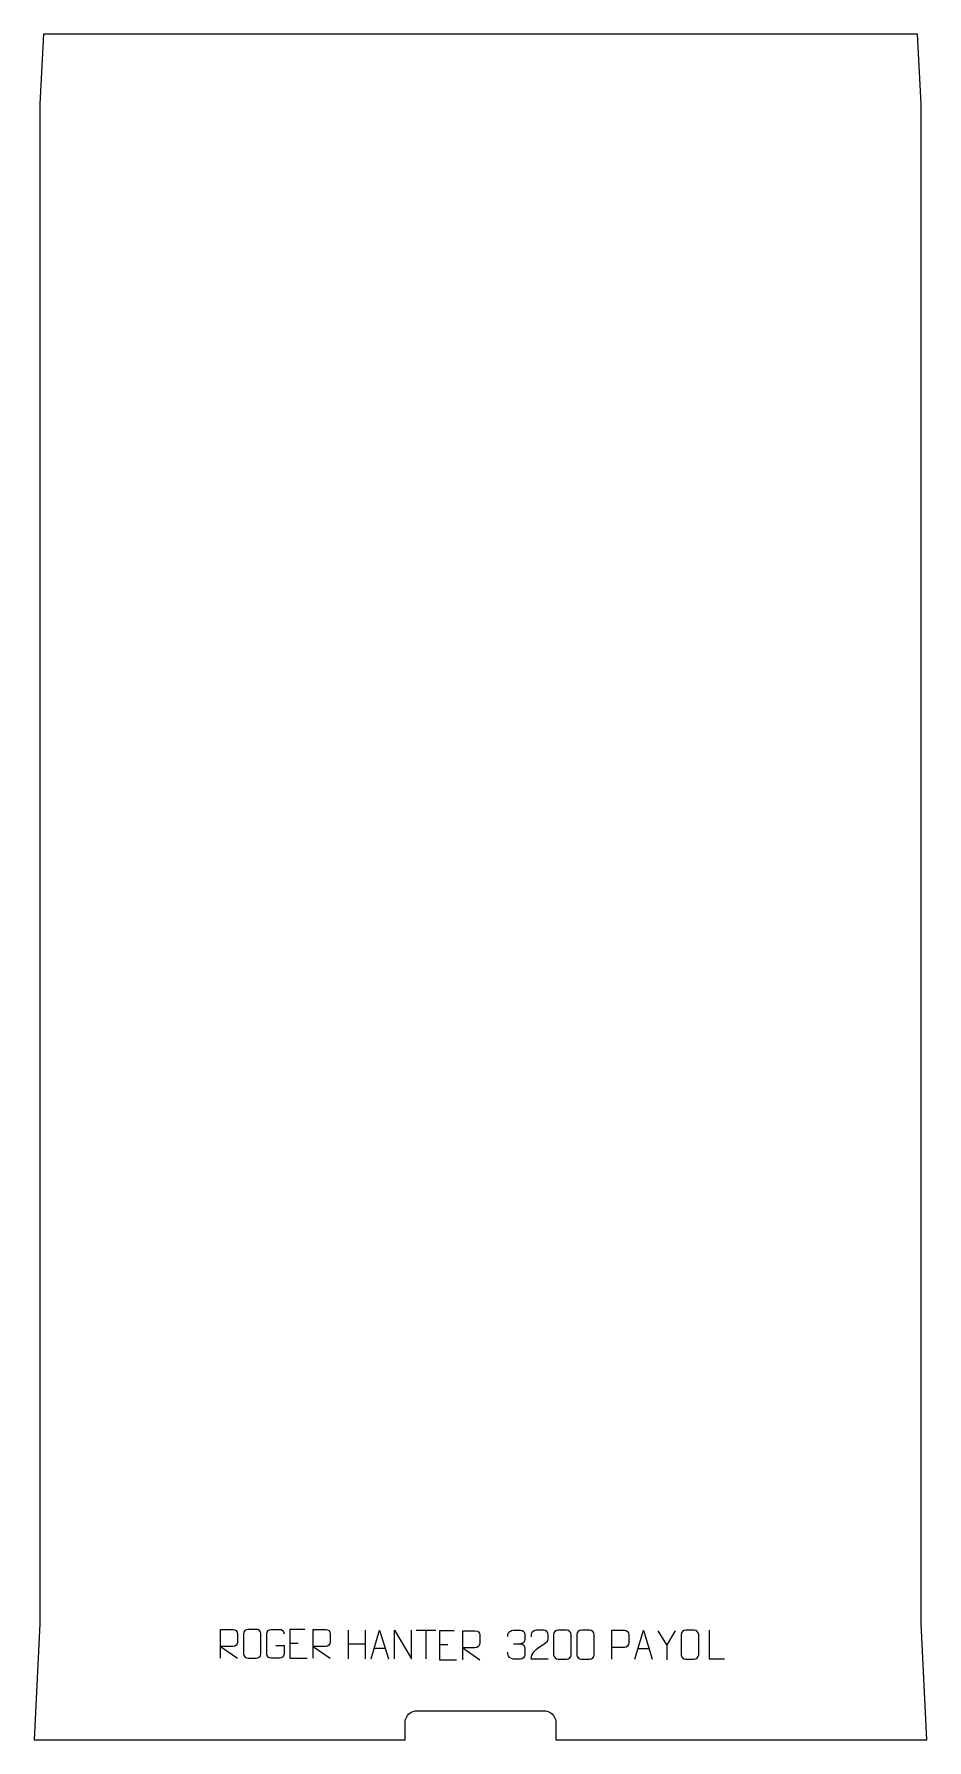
# Model space of a CAD drawing. Header units: millimetres. Extents: x -375 to 395, y -1320 to 150.
import ezdxf

# ---------------------------------------------------------------- set-up
doc = ezdxf.new("R2010")
doc.units = ezdxf.units.MM
doc.header["$MEASUREMENT"] = 0
doc.layers.add('layer 1', color=7, linetype='Continuous')

msp = doc.modelspace()

# ---------------------------------------------------------------- linework, layer by layer
at = {"layer": 'layer 1', "color": 242, "lineweight": 9}
msp.add_open_spline([(390.3634, -1219.6727), (390.3634, -1219.6727), (395.3631, -1319.6731), (395.3631, -1319.6731), (395.3631, -1319.6731), (395.3631, -1319.6731), (75.3627, -1319.6731), (75.3627, -1319.6731), (75.3627, -1319.6731), (75.3627, -1319.6731), (75.3627, -1304.673), (75.3627, -1304.673), (75.3627, -1304.673), (75.3627, -1304.673), (75.2776, -1303.3671), (75.2776, -1303.3671), (75.2776, -1303.3671), (75.2776, -1303.3671), (75.0221, -1302.085), (75.0221, -1302.085), (75.0221, -1302.085), (75.0221, -1302.085), (74.602, -1300.8468), (74.602, -1300.8468), (74.602, -1300.8468), (74.602, -1300.8468), (74.0236, -1299.6733), (74.0236, -1299.6733), (74.0236, -1299.6733), (74.0236, -1299.6733), (73.2964, -1298.585), (73.2964, -1298.585), (73.2964, -1298.585), (73.2964, -1298.585), (72.4341, -1297.6023), (72.4341, -1297.6023), (72.4341, -1297.6023), (72.4341, -1297.6023), (71.451, -1296.7399), (71.451, -1296.7399), (71.451, -1296.7399), (71.451, -1296.7399), (70.363, -1296.0127), (70.363, -1296.0127), (70.363, -1296.0127), (70.363, -1296.0127), (69.1896, -1295.434), (69.1896, -1295.434), (69.1896, -1295.434), (69.1896, -1295.434), (67.9514, -1295.0143), (67.9514, -1295.0143), (67.9514, -1295.0143), (67.9514, -1295.0143), (66.6679, -1294.7588), (66.6679, -1294.7588), (66.6679, -1294.7588), (66.6679, -1294.7588), (65.3633, -1294.6726), (65.3633, -1294.6726), (65.3633, -1294.6726), (65.3633, -1294.6726), (-44.6365, -1294.6726), (-44.6365, -1294.6726), (-44.6365, -1294.6726), (-44.6365, -1294.6726), (-45.9424, -1294.7588), (-45.9424, -1294.7588), (-45.9424, -1294.7588), (-45.9424, -1294.7588), (-47.2258, -1295.0143), (-47.2258, -1295.0143), (-47.2258, -1295.0143), (-47.2258, -1295.0143), (-48.464, -1295.434), (-48.464, -1295.434), (-48.464, -1295.434), (-48.464, -1295.434), (-49.6375, -1296.0127), (-49.6375, -1296.0127), (-49.6375, -1296.0127), (-49.6375, -1296.0127), (-50.7245, -1296.7399), (-50.7245, -1296.7399), (-50.7245, -1296.7399), (-50.7245, -1296.7399), (-51.7085, -1297.6023), (-51.7085, -1297.6023), (-51.7085, -1297.6023), (-51.7085, -1297.6023), (-52.5709, -1298.585), (-52.5709, -1298.585), (-52.5709, -1298.585), (-52.5709, -1298.585), (-53.2971, -1299.6733), (-53.2971, -1299.6733), (-53.2971, -1299.6733), (-53.2971, -1299.6733), (-53.8755, -1300.8468), (-53.8755, -1300.8468), (-53.8755, -1300.8468), (-53.8755, -1300.8468), (-54.2966, -1302.085), (-54.2966, -1302.085), (-54.2966, -1302.085), (-54.2966, -1302.085), (-54.5507, -1303.3671), (-54.5507, -1303.3671), (-54.5507, -1303.3671), (-54.5507, -1303.3671), (-54.6372, -1304.673), (-54.6372, -1304.673), (-54.6372, -1304.673), (-54.6372, -1304.673), (-54.6372, -1319.6731), (-54.6372, -1319.6731), (-54.6372, -1319.6731), (-54.6372, -1319.6731), (-374.6363, -1319.6731), (-374.6363, -1319.6731), (-374.6363, -1319.6731), (-374.6363, -1319.6731), (-369.6366, -1219.6727), (-369.6366, -1219.6727), (-369.6366, -1219.6727), (-369.6366, -1219.6727), (-369.6366, 90.3262), (-369.6366, 90.3262), (-369.6366, 90.3262), (-369.6366, 90.3262), (-366.6371, 150.326), (-366.6371, 150.326), (-366.6371, 150.326), (-366.6371, 150.326), (387.3627, 150.326), (387.3627, 150.326), (387.3627, 150.326), (387.3627, 150.326), (390.3634, 90.3262), (390.3634, 90.3262), (390.3634, 90.3262), (390.3634, 90.3262), (390.3634, -1219.6727), (390.3634, -1219.6727)], degree=3, knots=[0, 0, 0, 0, 0.027027027, 0.027027027, 0.027027027, 0.027027027, 0.054054054, 0.054054054, 0.054054054, 0.054054054, 0.081081081, 0.081081081, 0.081081081, 0.081081081, 0.108108108, 0.108108108, 0.108108108, 0.108108108, 0.135135135, 0.135135135, 0.135135135, 0.135135135, 0.162162162, 0.162162162, 0.162162162, 0.162162162, 0.189189189, 0.189189189, 0.189189189, 0.189189189, 0.216216216, 0.216216216, 0.216216216, 0.216216216, 0.243243243, 0.243243243, 0.243243243, 0.243243243, 0.27027027, 0.27027027, 0.27027027, 0.27027027, 0.297297297, 0.297297297, 0.297297297, 0.297297297, 0.324324324, 0.324324324, 0.324324324, 0.324324324, 0.351351351, 0.351351351, 0.351351351, 0.351351351, 0.378378378, 0.378378378, 0.378378378, 0.378378378, 0.405405405, 0.405405405, 0.405405405, 0.405405405, 0.432432432, 0.432432432, 0.432432432, 0.432432432, 0.459459459, 0.459459459, 0.459459459, 0.459459459, 0.486486486, 0.486486486, 0.486486486, 0.486486486, 0.513513514, 0.513513514, 0.513513514, 0.513513514, 0.540540541, 0.540540541, 0.540540541, 0.540540541, 0.567567568, 0.567567568, 0.567567568, 0.567567568, 0.594594595, 0.594594595, 0.594594595, 0.594594595, 0.621621622, 0.621621622, 0.621621622, 0.621621622, 0.648648649, 0.648648649, 0.648648649, 0.648648649, 0.675675676, 0.675675676, 0.675675676, 0.675675676, 0.702702703, 0.702702703, 0.702702703, 0.702702703, 0.72972973, 0.72972973, 0.72972973, 0.72972973, 0.756756757, 0.756756757, 0.756756757, 0.756756757, 0.783783784, 0.783783784, 0.783783784, 0.783783784, 0.810810811, 0.810810811, 0.810810811, 0.810810811, 0.837837838, 0.837837838, 0.837837838, 0.837837838, 0.864864865, 0.864864865, 0.864864865, 0.864864865, 0.891891892, 0.891891892, 0.891891892, 0.891891892, 0.918918919, 0.918918919, 0.918918919, 0.918918919, 0.945945946, 0.945945946, 0.945945946, 0.945945946, 1, 1, 1, 1], dxfattribs=at)
at = {"layer": 'layer 1', "color": 250, "lineweight": 9}
for points, knots in [([(-213.851, -1249.3685), (-213.851, -1249.3685), (-213.851, -1224.415), (-213.851, -1224.415), (-213.851, -1224.415), (-210.2562, -1224.415), (-206.6607, -1224.415), (-203.0655, -1224.415), (-203.0655, -1224.415), (-200.7402, -1224.4527), (-199.1829, -1225.9427), (-199.187, -1228.3091), (-199.187, -1228.3091), (-199.1874, -1230.3446), (-199.1874, -1233.404), (-199.187, -1235.44), (-199.187, -1235.44), (-199.1935, -1237.3155), (-201.0058, -1239.2573), (-203.0153, -1239.2764), (-203.0153, -1239.2764), (-203.0153, -1239.2764), (-213.851, -1239.2764), (-213.851, -1239.2764), (-213.851, -1239.2764), (-213.851, -1239.2764), (-199.1963, -1249.3685), (-199.1963, -1249.3685)], [0, 0, 0, 0, 0.125, 0.125, 0.125, 0.125, 0.25, 0.25, 0.25, 0.25, 0.375, 0.375, 0.375, 0.375, 0.5, 0.5, 0.5, 0.5, 0.625, 0.625, 0.625, 0.625, 0.75, 0.75, 0.75, 0.75, 1, 1, 1, 1]), ([(-190.0386, -1224.4153), (-187.7129, -1224.4153), (-185.3868, -1224.4153), (-183.0607, -1224.4153), (-183.0607, -1224.4153), (-181.1141, -1224.3797), (-179.1227, -1225.8713), (-179.096, -1228.3089), (-179.096, -1228.3089), (-179.0964, -1234.0558), (-179.0964, -1239.8031), (-179.096, -1245.5508), (-179.096, -1245.5508), (-179.2358, -1247.8742), (-180.913, -1249.3538), (-183.0607, -1249.3646), (-183.0607, -1249.3646), (-185.3926, -1249.3642), (-187.7245, -1249.3642), (-190.056, -1249.3646), (-190.056, -1249.3646), (-191.981, -1249.47), (-193.9531, -1247.5855), (-193.9419, -1245.5682), (-193.9419, -1245.5682), (-193.9416, -1239.7981), (-193.9416, -1234.0284), (-193.9419, -1228.2591), (-193.9419, -1228.2591), (-193.9377, -1226.121), (-192.191, -1224.4018), (-190.0386, -1224.4153)], [0, 0, 0, 0, 0.111111111, 0.111111111, 0.111111111, 0.111111111, 0.222222222, 0.222222222, 0.222222222, 0.222222222, 0.333333333, 0.333333333, 0.333333333, 0.333333333, 0.444444444, 0.444444444, 0.444444444, 0.444444444, 0.555555556, 0.555555556, 0.555555556, 0.555555556, 0.666666667, 0.666666667, 0.666666667, 0.666666667, 0.777777778, 0.777777778, 0.777777778, 0.777777778, 1, 1, 1, 1]), ([(-166.2641, -1238.3828), (-166.2641, -1238.3828), (-159.096, -1238.3828), (-159.096, -1238.3828), (-159.096, -1238.3828), (-159.096, -1238.3828), (-159.096, -1245.5509), (-159.096, -1245.5509), (-159.096, -1245.5509), (-159.2357, -1247.8743), (-160.9129, -1249.3539), (-163.0607, -1249.3647), (-163.0607, -1249.3647), (-165.3925, -1249.3643), (-167.7245, -1249.3643), (-170.056, -1249.3647), (-170.056, -1249.3647), (-171.9809, -1249.4701), (-173.9531, -1247.5856), (-173.9419, -1245.5683), (-173.9419, -1245.5683), (-173.9415, -1239.7982), (-173.9415, -1234.0285), (-173.9419, -1228.2592), (-173.9419, -1228.2592), (-173.9377, -1226.1211), (-172.1909, -1224.4019), (-170.0386, -1224.4153), (-170.0386, -1224.4153), (-167.7129, -1224.4153), (-165.3868, -1224.4153), (-163.0607, -1224.4153), (-163.0607, -1224.4153), (-161.114, -1224.3799), (-159.1226, -1225.8714), (-159.096, -1228.3091)], [0, 0, 0, 0, 0.1, 0.1, 0.1, 0.1, 0.2, 0.2, 0.2, 0.2, 0.3, 0.3, 0.3, 0.3, 0.4, 0.4, 0.4, 0.4, 0.5, 0.5, 0.5, 0.5, 0.6, 0.6, 0.6, 0.6, 0.7, 0.7, 0.7, 0.7, 0.8, 0.8, 0.8, 0.8, 1, 1, 1, 1]), ([(-141.078, -1224.415), (-141.078, -1224.415), (-153.9519, -1224.415), (-153.9519, -1224.415), (-153.9519, -1224.415), (-153.9519, -1224.415), (-153.9519, -1249.3686), (-153.9519, -1249.3686), (-153.9519, -1249.3686), (-153.9519, -1249.3686), (-139.0861, -1249.3686), (-139.0861, -1249.3686)], [0, 0, 0, 0, 0.25, 0.25, 0.25, 0.25, 0.5, 0.5, 0.5, 0.5, 1, 1, 1, 1]), ([(-133.851, -1249.3685), (-133.851, -1249.3685), (-133.851, -1224.415), (-133.851, -1224.415), (-133.851, -1224.415), (-130.2562, -1224.415), (-126.6607, -1224.415), (-123.0655, -1224.415), (-123.0655, -1224.415), (-120.7402, -1224.4527), (-119.1829, -1225.9427), (-119.187, -1228.3091), (-119.187, -1228.3091), (-119.1874, -1230.3446), (-119.1874, -1233.404), (-119.187, -1235.44), (-119.187, -1235.44), (-119.1935, -1237.3155), (-121.0058, -1239.2573), (-123.0153, -1239.2764), (-123.0153, -1239.2764), (-123.0153, -1239.2764), (-133.851, -1239.2764), (-133.851, -1239.2764), (-133.851, -1239.2764), (-133.851, -1239.2764), (-119.1963, -1249.3685), (-119.1963, -1249.3685)], [0, 0, 0, 0, 0.125, 0.125, 0.125, 0.125, 0.25, 0.25, 0.25, 0.25, 0.375, 0.375, 0.375, 0.375, 0.5, 0.5, 0.5, 0.5, 0.625, 0.625, 0.625, 0.625, 0.75, 0.75, 0.75, 0.75, 1, 1, 1, 1]), ([(-83.9894, -1249.9632), (-83.9894, -1249.9632), (-76.6184, -1225.0097), (-76.6184, -1225.0097), (-76.6184, -1225.0097), (-76.6184, -1225.0097), (-69.0485, -1249.9632), (-69.0485, -1249.9632)], [0, 0, 0, 0, 0.333333333, 0.333333333, 0.333333333, 0.333333333, 1, 1, 1, 1]), ([(-63.8463, -1249.9632), (-63.8463, -1249.9632), (-63.8463, -1225.0097), (-63.8463, -1225.0097), (-63.8463, -1225.0097), (-63.8463, -1225.0097), (-49.1915, -1249.9632), (-49.1915, -1249.9632), (-49.1915, -1249.9632), (-49.1915, -1249.9632), (-49.1915, -1225.0097), (-49.1915, -1225.0097)], [0, 0, 0, 0, 0.25, 0.25, 0.25, 0.25, 0.5, 0.5, 0.5, 0.5, 1, 1, 1, 1]), ([(-12.2291, -1225.6068), (-12.2291, -1225.6068), (-25.103, -1225.6068), (-25.103, -1225.6068), (-25.103, -1225.6068), (-25.103, -1225.6068), (-25.103, -1250.5604), (-25.103, -1250.5604), (-25.103, -1250.5604), (-25.103, -1250.5604), (-10.2372, -1250.5604), (-10.2372, -1250.5604)], [0, 0, 0, 0, 0.25, 0.25, 0.25, 0.25, 0.5, 0.5, 0.5, 0.5, 1, 1, 1, 1]), ([(-5.0021, -1250.5603), (-5.0021, -1250.5603), (-5.0021, -1225.6068), (-5.0021, -1225.6068), (-5.0021, -1225.6068), (-1.4073, -1225.6068), (2.1882, -1225.6068), (5.7834, -1225.6068), (5.7834, -1225.6068), (8.1087, -1225.6445), (9.666, -1227.1345), (9.6619, -1229.5009), (9.6619, -1229.5009), (9.6615, -1231.5364), (9.6615, -1234.5958), (9.6619, -1236.6318), (9.6619, -1236.6318), (9.6554, -1238.5073), (7.8431, -1240.4491), (5.8336, -1240.4682), (5.8336, -1240.4682), (5.8336, -1240.4682), (-5.0021, -1240.4682), (-5.0021, -1240.4682), (-5.0021, -1240.4682), (-5.0021, -1240.4682), (9.6526, -1250.5603), (9.6526, -1250.5603)], [0, 0, 0, 0, 0.125, 0.125, 0.125, 0.125, 0.25, 0.25, 0.25, 0.25, 0.375, 0.375, 0.375, 0.375, 0.5, 0.5, 0.5, 0.5, 0.625, 0.625, 0.625, 0.625, 0.75, 0.75, 0.75, 0.75, 1, 1, 1, 1]), ([(33.9869, -1230.7068), (33.9869, -1230.7068), (33.9869, -1228.8496), (33.9869, -1228.8496), (33.9869, -1228.8496), (33.9726, -1227.1077), (36.6371, -1224.9896), (38.6962, -1225.0123), (38.6962, -1225.0123), (40.7603, -1225.0123), (42.8243, -1225.0123), (44.888, -1225.0123), (44.888, -1225.0123), (47.0825, -1225.0035), (48.6808, -1226.8503), (48.7252, -1228.7624), (48.7252, -1228.7624), (48.7248, -1230.1975), (48.7248, -1231.6326), (48.7252, -1233.0681), (48.7252, -1233.0681), (48.6766, -1234.7216), (47.074, -1236.9516), (44.8757, -1236.9416), (44.8757, -1236.9416), (47.0794, -1236.9528), (48.6874, -1238.756), (48.7414, -1240.8155), (48.7414, -1240.8155), (48.741, -1242.6002), (48.741, -1244.3849), (48.7414, -1246.17), (48.7414, -1246.17), (48.7515, -1248.2314), (46.6966, -1249.9945), (44.8757, -1249.9864), (44.8757, -1249.9864), (42.8104, -1249.9861), (40.7452, -1249.9861), (38.6796, -1249.9864), (38.6796, -1249.9864), (36.511, -1249.9749), (33.98, -1247.5747), (33.9614, -1246.1129), (33.9614, -1246.1129), (33.9614, -1246.1129), (33.9614, -1244.2043), (33.9614, -1244.2043)], [0, 0, 0, 0, 0.076923077, 0.076923077, 0.076923077, 0.076923077, 0.153846154, 0.153846154, 0.153846154, 0.153846154, 0.230769231, 0.230769231, 0.230769231, 0.230769231, 0.307692308, 0.307692308, 0.307692308, 0.307692308, 0.384615385, 0.384615385, 0.384615385, 0.384615385, 0.461538462, 0.461538462, 0.461538462, 0.461538462, 0.538461538, 0.538461538, 0.538461538, 0.538461538, 0.615384615, 0.615384615, 0.615384615, 0.615384615, 0.692307692, 0.692307692, 0.692307692, 0.692307692, 0.769230769, 0.769230769, 0.769230769, 0.769230769, 0.846153846, 0.846153846, 0.846153846, 0.846153846, 1, 1, 1, 1]), ([(68.7228, -1249.9864), (63.8084, -1249.9861), (58.894, -1249.9861), (53.9799, -1249.9864), (53.9799, -1249.9864), (53.9799, -1240.0541), (68.6309, -1237.4129), (68.7228, -1233.1026), (68.7228, -1233.1026), (68.7225, -1231.6785), (68.7225, -1230.2548), (68.7228, -1228.8315), (68.7228, -1228.8315), (68.7059, -1226.7544), (66.5831, -1225.0296), (64.9121, -1225.0123), (64.9121, -1225.0123), (62.8389, -1225.0127), (60.766, -1225.0127), (58.6936, -1225.0123), (58.6936, -1225.0123), (56.8715, -1224.9958), (54.0468, -1226.7879), (53.9799, -1228.8815), (53.9799, -1228.8815), (53.9799, -1228.8815), (53.9799, -1230.9363), (53.9799, -1230.9363)], [0, 0, 0, 0, 0.125, 0.125, 0.125, 0.125, 0.25, 0.25, 0.25, 0.25, 0.375, 0.375, 0.375, 0.375, 0.5, 0.5, 0.5, 0.5, 0.625, 0.625, 0.625, 0.625, 0.75, 0.75, 0.75, 0.75, 1, 1, 1, 1]), ([(77.3883, -1225.1362), (79.7544, -1225.1362), (82.1209, -1225.1362), (84.4874, -1225.1362), (84.4874, -1225.1362), (86.4679, -1225.1006), (88.4939, -1226.5949), (88.521, -1229.037), (88.521, -1229.037), (88.5206, -1234.7944), (88.5206, -1240.5522), (88.521, -1246.3104), (88.521, -1246.3104), (88.3789, -1248.638), (86.6725, -1250.1203), (84.4874, -1250.1311), (84.4874, -1250.1311), (82.115, -1250.1307), (79.7426, -1250.1307), (77.3706, -1250.1311), (77.3706, -1250.1311), (75.4121, -1250.2367), (73.4057, -1248.3488), (73.4171, -1246.3278), (73.4171, -1246.3278), (73.4175, -1240.5472), (73.4175, -1234.7669), (73.4171, -1228.9871), (73.4171, -1228.9871), (73.4214, -1226.8451), (75.1985, -1225.1226), (77.3883, -1225.1362)], [0, 0, 0, 0, 0.111111111, 0.111111111, 0.111111111, 0.111111111, 0.222222222, 0.222222222, 0.222222222, 0.222222222, 0.333333333, 0.333333333, 0.333333333, 0.333333333, 0.444444444, 0.444444444, 0.444444444, 0.444444444, 0.555555556, 0.555555556, 0.555555556, 0.555555556, 0.666666667, 0.666666667, 0.666666667, 0.666666667, 0.777777778, 0.777777778, 0.777777778, 0.777777778, 1, 1, 1, 1]), ([(97.3883, -1225.1362), (99.7544, -1225.1362), (102.1209, -1225.1362), (104.4874, -1225.1362), (104.4874, -1225.1362), (106.4679, -1225.1006), (108.4939, -1226.5949), (108.521, -1229.037), (108.521, -1229.037), (108.5206, -1234.7944), (108.5206, -1240.5522), (108.521, -1246.3104), (108.521, -1246.3104), (108.3789, -1248.638), (106.6725, -1250.1203), (104.4874, -1250.1311), (104.4874, -1250.1311), (102.115, -1250.1307), (99.7426, -1250.1307), (97.3706, -1250.1311), (97.3706, -1250.1311), (95.4121, -1250.2367), (93.4057, -1248.3488), (93.4171, -1246.3278), (93.4171, -1246.3278), (93.4175, -1240.5472), (93.4175, -1234.7669), (93.4171, -1228.9871), (93.4171, -1228.9871), (93.4214, -1226.8451), (95.1985, -1225.1226), (97.3883, -1225.1362)], [0, 0, 0, 0, 0.111111111, 0.111111111, 0.111111111, 0.111111111, 0.222222222, 0.222222222, 0.222222222, 0.222222222, 0.333333333, 0.333333333, 0.333333333, 0.333333333, 0.444444444, 0.444444444, 0.444444444, 0.444444444, 0.555555556, 0.555555556, 0.555555556, 0.555555556, 0.666666667, 0.666666667, 0.666666667, 0.666666667, 0.777777778, 0.777777778, 0.777777778, 0.777777778, 1, 1, 1, 1]), ([(123.6369, -1250.1123), (123.6369, -1250.1123), (123.6369, -1225.1587), (123.6369, -1225.1587), (123.6369, -1225.1587), (127.2319, -1225.1587), (130.8272, -1225.1587), (134.4226, -1225.1587), (134.4226, -1225.1587), (136.7478, -1225.1966), (138.3052, -1226.6867), (138.301, -1229.0528), (138.301, -1229.0528), (138.3006, -1231.0885), (138.3006, -1234.1478), (138.301, -1236.1838), (138.301, -1236.1838), (138.2945, -1238.0592), (136.4823, -1240.0011), (134.4727, -1240.0202), (134.4727, -1240.0202), (134.4727, -1240.0202), (123.6369, -1240.0202), (123.6369, -1240.0202)], [0, 0, 0, 0, 0.142857143, 0.142857143, 0.142857143, 0.142857143, 0.285714286, 0.285714286, 0.285714286, 0.285714286, 0.428571429, 0.428571429, 0.428571429, 0.428571429, 0.571428571, 0.571428571, 0.571428571, 0.571428571, 0.714285714, 0.714285714, 0.714285714, 0.714285714, 1, 1, 1, 1]), ([(143.4985, -1250.1122), (143.4985, -1250.1122), (150.8695, -1225.1587), (150.8695, -1225.1587), (150.8695, -1225.1587), (150.8695, -1225.1587), (158.4394, -1250.1122), (158.4394, -1250.1122)], [0, 0, 0, 0, 0.333333333, 0.333333333, 0.333333333, 0.333333333, 1, 1, 1, 1]), ([(178.2913, -1225.7368), (178.2913, -1225.7368), (170.9689, -1237.6355), (170.9689, -1237.6355), (170.9689, -1237.6355), (170.9689, -1237.6355), (170.9696, -1250.6904), (170.9696, -1250.6904)], [0, 0, 0, 0, 0.333333333, 0.333333333, 0.333333333, 0.333333333, 1, 1, 1, 1]), ([(187.3882, -1225.1362), (189.7543, -1225.1362), (192.1208, -1225.1362), (194.4873, -1225.1362), (194.4873, -1225.1362), (196.4678, -1225.1006), (198.4938, -1226.5949), (198.5209, -1229.037), (198.5209, -1229.037), (198.5205, -1234.7944), (198.5205, -1240.5522), (198.5209, -1246.3104), (198.5209, -1246.3104), (198.3788, -1248.638), (196.6724, -1250.1203), (194.4873, -1250.1311), (194.4873, -1250.1311), (192.1149, -1250.1307), (189.7425, -1250.1307), (187.3705, -1250.1311), (187.3705, -1250.1311), (185.412, -1250.2367), (183.4056, -1248.3488), (183.417, -1246.3278), (183.417, -1246.3278), (183.4174, -1240.5472), (183.4174, -1234.7669), (183.417, -1228.9871), (183.417, -1228.9871), (183.4213, -1226.8451), (185.1984, -1225.1226), (187.3882, -1225.1362)], [0, 0, 0, 0, 0.111111111, 0.111111111, 0.111111111, 0.111111111, 0.222222222, 0.222222222, 0.222222222, 0.222222222, 0.333333333, 0.333333333, 0.333333333, 0.333333333, 0.444444444, 0.444444444, 0.444444444, 0.444444444, 0.555555556, 0.555555556, 0.555555556, 0.555555556, 0.666666667, 0.666666667, 0.666666667, 0.666666667, 0.777777778, 0.777777778, 0.777777778, 0.777777778, 1, 1, 1, 1]), ([(220.918, -1250.1123), (220.918, -1250.1123), (207.9689, -1250.1123), (207.9689, -1250.1123), (207.9689, -1250.1123), (207.9689, -1250.1123), (207.9689, -1225.1587), (207.9689, -1225.1587)], [0, 0, 0, 0, 0.333333333, 0.333333333, 0.333333333, 0.333333333, 1, 1, 1, 1])]:
    msp.add_open_spline(points, degree=3, knots=knots, dxfattribs=at)
for points in [[(-103.8406, -1225.0097), (-103.8406, -1225.0097), (-103.8406, -1249.7872), (-103.8406, -1249.7872)], [(-89.1973, -1225.0097), (-89.1973, -1225.0097), (-89.1973, -1249.9632), (-89.1973, -1249.9632)], [(-45.0125, -1225.0332), (-45.0125, -1225.0332), (-28.0253, -1225.0332), (-28.0253, -1225.0332)], [(-36.5187, -1249.9632), (-36.5187, -1249.9632), (-36.5187, -1225.0097), (-36.5187, -1225.0097)], [(170.9689, -1237.6355), (170.9689, -1237.6355), (163.648, -1225.7368), (163.648, -1225.7368)], [(-153.9519, -1236.2947), (-153.9519, -1236.2947), (-146.7838, -1236.2947), (-146.7838, -1236.2947)], [(-103.8406, -1236.892), (-103.8406, -1236.892), (-89.1973, -1236.8916), (-89.1973, -1236.8916)], [(-81.2668, -1240.7138), (-81.2668, -1240.7138), (-71.7711, -1240.7138), (-71.7711, -1240.7138)], [(-25.103, -1237.4865), (-25.103, -1237.4865), (-17.9349, -1237.4865), (-17.9349, -1237.4865)], [(38.6966, -1236.952), (38.6966, -1236.952), (44.893, -1236.952), (44.893, -1236.952)], [(146.2211, -1240.8628), (146.2211, -1240.8628), (155.7168, -1240.8628), (155.7168, -1240.8628)]]:
    msp.add_open_spline(points, degree=3, dxfattribs=at)

doc.saveas('drawing.dxf')
